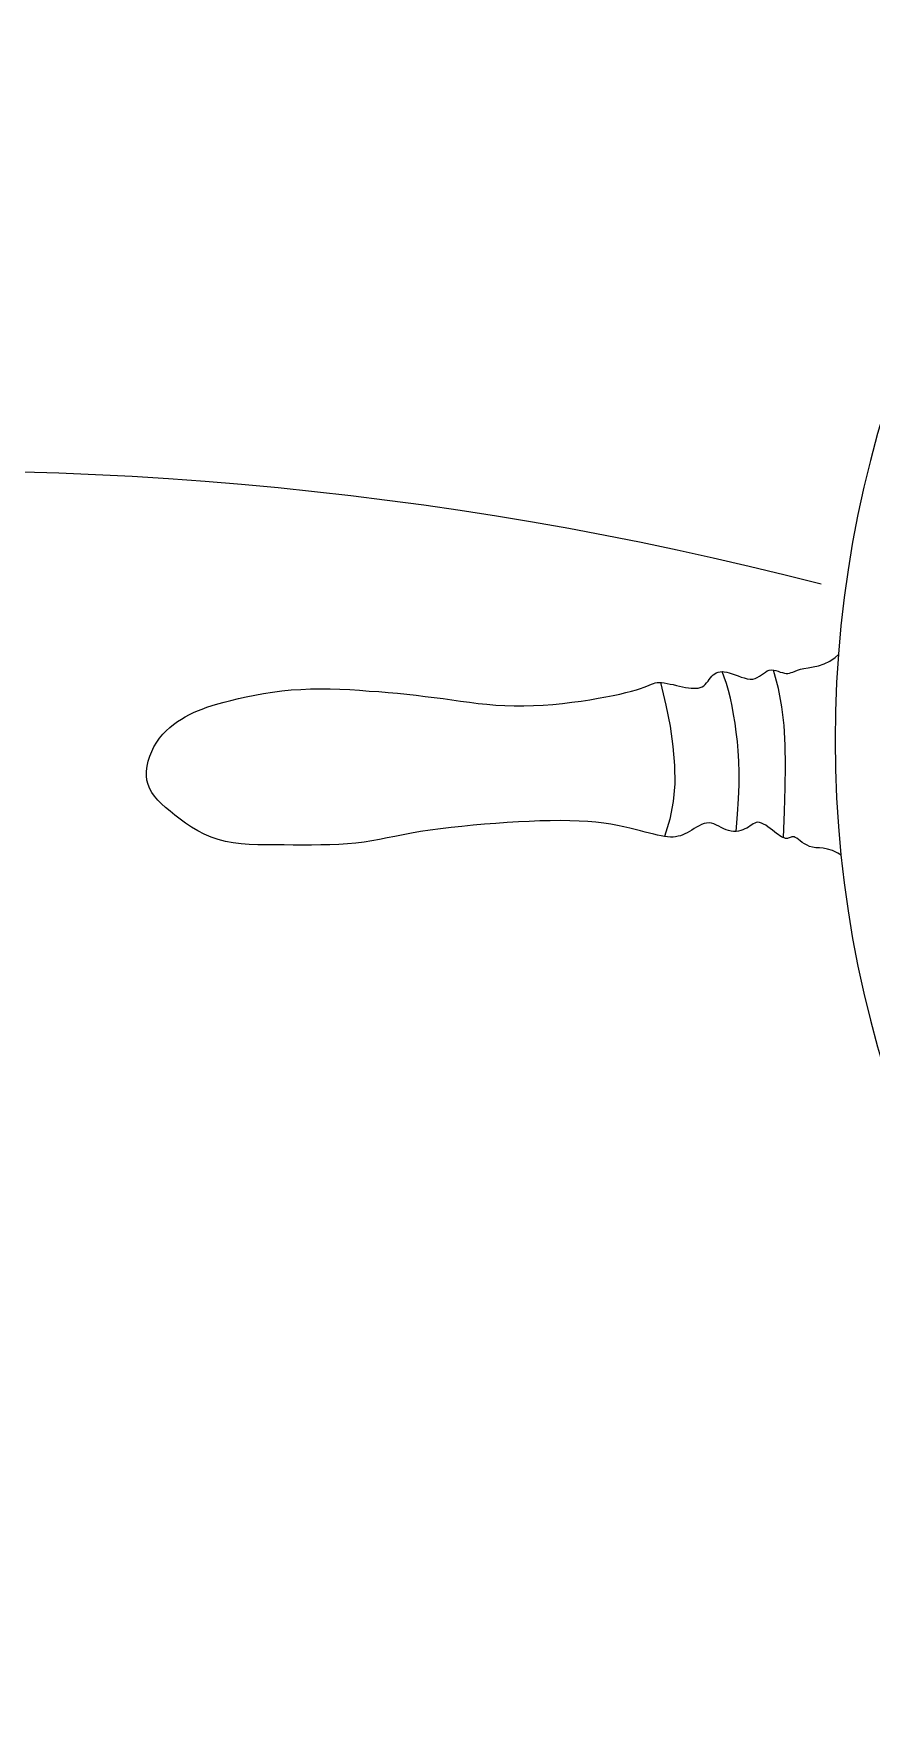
# Model space of a CAD drawing. Header units: millimetres. Extents: x -37 to 8970, y -2 to 4773.
# Drawn here: x 7536.9 to 7591.9, y 796.9 to 907.8 of the extents above; entities that cross this region are included whole.
import ezdxf

# ---------------------------------------------------------------- set-up
doc = ezdxf.new("R2010")
doc.units = ezdxf.units.MM

msp = doc.modelspace()

# ---------------------------------------------------------------- linework, layer by layer
at = {"color": 18, "true_color": 0x000000}
for p, q in [((7588.84, 866.39), (7589.21, 866.57)), ((7589.21, 866.57), (7589.58, 866.82)), ((7589.58, 866.82), (7589.79, 867.02)), ((7581.29, 865.37), (7581.37, 865.48)), ((7581.37, 865.48), (7581.46, 865.58)), ((7581.46, 865.58), (7581.55, 865.67)), ((7581.55, 865.67), (7581.65, 865.75)), ((7581.65, 865.75), (7581.75, 865.81)), ((7581.75, 865.81), (7581.87, 865.85)), ((7581.87, 865.85), (7582, 865.88)), ((7582, 865.88), (7582.13, 865.89)), ((7582.13, 865.89), (7582.28, 865.88)), ((7582.28, 865.88), (7582.44, 865.86)), ((7582.44, 865.86), (7582.61, 865.81)), ((7582.61, 865.81), (7582.79, 865.75)), ((7582.79, 865.75), (7582.99, 865.68)), ((7582.99, 865.68), (7583.19, 865.61)), ((7583.19, 865.61), (7583.39, 865.53)), ((7583.39, 865.53), (7583.59, 865.47)), ((7583.59, 865.47), (7583.78, 865.42)), ((7583.78, 865.42), (7583.97, 865.39)), ((7583.97, 865.39), (7584.15, 865.4)), ((7584.15, 865.4), (7584.31, 865.43)), ((7584.31, 865.43), (7584.45, 865.5)), ((7584.45, 865.5), (7584.59, 865.58)), ((7584.59, 865.58), (7584.72, 865.68)), ((7584.72, 865.68), (7584.85, 865.77)), ((7584.85, 865.77), (7584.98, 865.86)), ((7584.98, 865.86), (7585.1, 865.94)), ((7585.1, 865.94), (7585.24, 865.98)), ((7585.24, 865.98), (7585.38, 866)), ((7585.38, 866), (7585.52, 865.99)), ((7585.52, 865.99), (7585.67, 865.96)), ((7585.67, 865.96), (7585.82, 865.91)), ((7585.82, 865.91), (7585.96, 865.86)), ((7585.96, 865.86), (7586.1, 865.82)), ((7586.1, 865.82), (7586.23, 865.78)), ((7586.23, 865.78), (7586.35, 865.76)), ((7586.35, 865.76), (7586.46, 865.76)), ((7586.46, 865.76), (7586.57, 865.78)), ((7586.57, 865.78), (7586.68, 865.82)), ((7586.68, 865.82), (7586.79, 865.86)), ((7586.79, 865.86), (7586.93, 865.92)), ((7586.93, 865.92), (7587.09, 865.98)), ((7587.09, 865.98), (7587.28, 866.04)), ((7587.28, 866.04), (7587.52, 866.09)), ((7587.52, 866.09), (7587.8, 866.14)), ((7587.8, 866.14), (7588.12, 866.19)), ((7588.12, 866.19), (7588.47, 866.27)), ((7588.47, 866.27), (7588.84, 866.39)), ((7550.85, 864.22), (7551.4, 864.34)), ((7551.4, 864.34), (7551.97, 864.44)), ((7551.97, 864.44), (7552.57, 864.54)), ((7552.57, 864.54), (7553.18, 864.62)), ((7553.18, 864.62), (7553.8, 864.68)), ((7553.8, 864.68), (7554.44, 864.72)), ((7554.44, 864.72), (7555.07, 864.75)), ((7555.07, 864.75), (7555.72, 864.75)), ((7555.72, 864.75), (7556.36, 864.75)), ((7556.36, 864.75), (7557.01, 864.73)), ((7557.01, 864.73), (7557.65, 864.7)), ((7557.65, 864.7), (7558.29, 864.66)), ((7558.29, 864.66), (7558.93, 864.61)), ((7558.93, 864.61), (7559.56, 864.57)), ((7559.56, 864.57), (7560.18, 864.51)), ((7560.18, 864.51), (7560.8, 864.46)), ((7560.8, 864.46), (7561.41, 864.4)), ((7561.41, 864.4), (7562.02, 864.33)), ((7562.02, 864.33), (7562.62, 864.26)), ((7574.49, 864.22), (7574.97, 864.32)), ((7574.97, 864.32), (7575.41, 864.41)), ((7575.41, 864.41), (7575.81, 864.51)), ((7575.81, 864.51), (7576.18, 864.6)), ((7576.18, 864.6), (7576.5, 864.69)), ((7576.5, 864.69), (7576.77, 864.78)), ((7576.77, 864.78), (7577, 864.86)), ((7577, 864.86), (7577.19, 864.93)), ((7577.19, 864.93), (7577.35, 865)), ((7577.35, 865), (7577.49, 865.06)), ((7577.49, 865.06), (7577.62, 865.1)), ((7577.62, 865.1), (7577.74, 865.14)), ((7577.74, 865.14), (7577.86, 865.16)), ((7577.86, 865.16), (7578, 865.17)), ((7578, 865.17), (7578.16, 865.16)), ((7578.16, 865.16), (7578.33, 865.14)), ((7578.33, 865.14), (7578.52, 865.11)), ((7578.52, 865.11), (7578.72, 865.07)), ((7578.72, 865.07), (7578.92, 865.03)), ((7578.92, 865.03), (7579.13, 864.98)), ((7579.13, 864.98), (7579.33, 864.93)), ((7579.33, 864.93), (7579.54, 864.89)), ((7579.54, 864.89), (7579.73, 864.85)), ((7579.73, 864.85), (7579.92, 864.82)), ((7579.92, 864.82), (7580.1, 864.8)), ((7580.1, 864.8), (7580.26, 864.79)), ((7580.26, 864.79), (7580.42, 864.79)), ((7580.42, 864.79), (7580.57, 864.8)), ((7580.57, 864.8), (7580.7, 864.84)), ((7580.7, 864.84), (7580.82, 864.89)), ((7580.82, 864.89), (7580.93, 864.96)), ((7580.93, 864.96), (7581.03, 865.05)), ((7581.03, 865.05), (7581.12, 865.15)), ((7581.12, 865.15), (7581.21, 865.26)), ((7581.21, 865.26), (7581.29, 865.37)), ((7547.11, 863.06), (7547.38, 863.19)), ((7547.38, 863.19), (7547.65, 863.31)), ((7547.65, 863.31), (7547.95, 863.42)), ((7547.95, 863.42), (7548.26, 863.54)), ((7548.26, 863.54), (7548.61, 863.65)), ((7548.61, 863.65), (7548.98, 863.76)), ((7548.98, 863.76), (7549.39, 863.87)), ((7549.39, 863.87), (7549.84, 863.99)), ((7549.84, 863.99), (7550.33, 864.11)), ((7550.33, 864.11), (7550.85, 864.22)), ((7562.62, 864.26), (7563.21, 864.19)), ((7563.21, 864.19), (7563.79, 864.11)), ((7563.79, 864.11), (7564.37, 864.03)), ((7564.37, 864.03), (7564.94, 863.95)), ((7564.94, 863.95), (7565.52, 863.88)), ((7565.52, 863.88), (7566.09, 863.8)), ((7566.09, 863.8), (7566.67, 863.74)), ((7566.67, 863.74), (7567.26, 863.69)), ((7567.26, 863.69), (7567.86, 863.65)), ((7567.86, 863.65), (7568.47, 863.63)), ((7568.47, 863.63), (7569.1, 863.63)), ((7569.1, 863.63), (7569.73, 863.65)), ((7569.73, 863.65), (7570.37, 863.68)), ((7570.37, 863.68), (7571.01, 863.73)), ((7571.01, 863.73), (7571.64, 863.79)), ((7571.64, 863.79), (7572.26, 863.87)), ((7572.26, 863.87), (7572.86, 863.95)), ((7572.86, 863.95), (7573.43, 864.03)), ((7573.43, 864.03), (7573.98, 864.13)), ((7573.98, 864.13), (7574.49, 864.22)), ((7545.58, 862), (7545.82, 862.22)), ((7545.82, 862.22), (7546.07, 862.41)), ((7546.07, 862.41), (7546.32, 862.6)), ((7546.32, 862.6), (7546.58, 862.76)), ((7546.58, 862.76), (7546.84, 862.92)), ((7546.84, 862.92), (7547.11, 863.06)), ((7544.63, 860.64), (7544.78, 860.95)), ((7544.78, 860.95), (7544.96, 861.24)), ((7544.96, 861.24), (7545.15, 861.51)), ((7545.15, 861.51), (7545.36, 861.77)), ((7545.36, 861.77), (7545.58, 862)), ((7544.33, 859.67), (7544.4, 860)), ((7544.4, 860), (7544.5, 860.32)), ((7544.5, 860.32), (7544.63, 860.64)), ((7544.28, 859.04), (7544.29, 859.35)), ((7544.32, 858.74), (7544.28, 859.04)), ((7544.29, 859.35), (7544.33, 859.67)), ((7544.39, 858.46), (7544.32, 858.74)), ((7544.5, 858.19), (7544.39, 858.46)), ((7544.64, 857.93), (7544.5, 858.19)), ((7544.82, 857.69), (7544.64, 857.93)), ((7545.03, 857.44), (7544.82, 857.69)), ((7545.28, 857.2), (7545.03, 857.44)), ((7545.54, 856.96), (7545.28, 857.2)), ((7545.84, 856.71), (7545.54, 856.96)), ((7546.16, 856.45), (7545.84, 856.71)), ((7546.5, 856.18), (7546.16, 856.45)), ((7546.86, 855.92), (7546.5, 856.18)), ((7547.25, 855.66), (7546.86, 855.92)), ((7547.66, 855.42), (7547.25, 855.66)), ((7548.08, 855.2), (7547.66, 855.42)), ((7562.94, 855.46), (7562.31, 855.37)), ((7563.61, 855.55), (7562.94, 855.46)), ((7564.31, 855.64), (7563.61, 855.55)), ((7565.03, 855.71), (7564.31, 855.64)), ((7565.77, 855.79), (7565.03, 855.71)), ((7566.51, 855.85), (7565.77, 855.79)), ((7567.26, 855.91), (7566.51, 855.85)), ((7568.01, 855.96), (7567.26, 855.91)), ((7568.74, 856), (7568.01, 855.96)), ((7569.46, 856.04), (7568.74, 856)), ((7570.16, 856.07), (7569.46, 856.04)), ((7570.84, 856.08), (7570.16, 856.07)), ((7571.49, 856.09), (7570.84, 856.08)), ((7572.13, 856.08), (7571.49, 856.09)), ((7572.73, 856.06), (7572.13, 856.08)), ((7573.3, 856.03), (7572.73, 856.06)), ((7573.84, 855.98), (7573.3, 856.03)), ((7574.35, 855.92), (7573.84, 855.98)), ((7574.82, 855.85), (7574.35, 855.92)), ((7575.26, 855.77), (7574.82, 855.85)), ((7575.68, 855.68), (7575.26, 855.77)), ((7576.07, 855.59), (7575.68, 855.68)), ((7576.43, 855.5), (7576.07, 855.59)), ((7576.77, 855.42), (7576.43, 855.5)), ((7577.08, 855.34), (7576.77, 855.42)), ((7580.15, 855.47), (7579.99, 855.38)), ((7580.3, 855.57), (7580.15, 855.47)), ((7580.46, 855.66), (7580.3, 855.57)), ((7580.62, 855.75), (7580.46, 855.66)), ((7580.79, 855.83), (7580.62, 855.75)), ((7580.95, 855.89), (7580.79, 855.83)), ((7581.12, 855.93), (7580.95, 855.89)), ((7581.28, 855.94), (7581.12, 855.93)), ((7581.44, 855.92), (7581.28, 855.94)), ((7581.6, 855.87), (7581.44, 855.92)), ((7581.76, 855.8), (7581.6, 855.87)), ((7581.92, 855.73), (7581.76, 855.8)), ((7582.08, 855.64), (7581.92, 855.73)), ((7582.24, 855.56), (7582.08, 855.64)), ((7582.4, 855.49), (7582.24, 855.56)), ((7582.56, 855.43), (7582.4, 855.49)), ((7582.73, 855.4), (7582.56, 855.43)), ((7583.21, 855.4), (7583.05, 855.38)), ((7583.36, 855.44), (7583.21, 855.4)), ((7583.5, 855.48), (7583.36, 855.44)), ((7583.64, 855.54), (7583.5, 855.48)), ((7583.76, 855.6), (7583.64, 855.54)), ((7583.88, 855.67), (7583.76, 855.6)), ((7583.99, 855.75), (7583.88, 855.67)), ((7584.09, 855.82), (7583.99, 855.75)), ((7584.18, 855.88), (7584.09, 855.82)), ((7584.28, 855.93), (7584.18, 855.88)), ((7584.38, 855.96), (7584.28, 855.93)), ((7584.49, 855.98), (7584.38, 855.96)), ((7584.6, 855.97), (7584.49, 855.98)), ((7584.73, 855.93), (7584.6, 855.97)), ((7584.86, 855.86), (7584.73, 855.93)), ((7585.01, 855.78), (7584.86, 855.86)), ((7585.15, 855.68), (7585.01, 855.78)), ((7585.29, 855.57), (7585.15, 855.68)), ((7585.44, 855.46), (7585.29, 855.57)), ((7585.58, 855.35), (7585.44, 855.46)), ((7548.53, 855.01), (7548.08, 855.2)), ((7549, 854.85), (7548.53, 855.01)), ((7549.48, 854.72), (7549, 854.85)), ((7549.99, 854.63), (7549.48, 854.72)), ((7550.51, 854.56), (7549.99, 854.63)), ((7551.04, 854.52), (7550.51, 854.56)), ((7551.6, 854.5), (7551.04, 854.52)), ((7552.16, 854.49), (7551.6, 854.5)), ((7552.74, 854.49), (7552.16, 854.49)), ((7553.33, 854.49), (7552.74, 854.49)), ((7553.93, 854.48), (7553.33, 854.49)), ((7554.53, 854.48), (7553.93, 854.48)), ((7555.14, 854.48), (7554.53, 854.48)), ((7555.75, 854.49), (7555.14, 854.48)), ((7556.35, 854.5), (7555.75, 854.49)), ((7556.94, 854.53), (7556.35, 854.5)), ((7557.51, 854.56), (7556.94, 854.53)), ((7558.06, 854.61), (7557.51, 854.56)), ((7558.59, 854.68), (7558.06, 854.61)), ((7559.1, 854.76), (7558.59, 854.68)), ((7559.6, 854.85), (7559.1, 854.76)), ((7560.11, 854.95), (7559.6, 854.85)), ((7560.62, 855.05), (7560.11, 854.95)), ((7561.16, 855.16), (7560.62, 855.05)), ((7561.71, 855.26), (7561.16, 855.16)), ((7562.31, 855.37), (7561.71, 855.26)), ((7577.37, 855.26), (7577.08, 855.34)), ((7577.64, 855.19), (7577.37, 855.26)), ((7577.89, 855.14), (7577.64, 855.19)), ((7578.13, 855.09), (7577.89, 855.14)), ((7578.34, 855.05), (7578.13, 855.09)), ((7578.55, 855.02), (7578.34, 855.05)), ((7578.74, 855.01), (7578.55, 855.02)), ((7578.91, 855.01), (7578.74, 855.01)), ((7579.08, 855.03), (7578.91, 855.01)), ((7579.24, 855.06), (7579.08, 855.03)), ((7579.4, 855.1), (7579.24, 855.06)), ((7579.55, 855.15), (7579.4, 855.1)), ((7579.69, 855.22), (7579.55, 855.15)), ((7579.84, 855.29), (7579.69, 855.22)), ((7579.99, 855.38), (7579.84, 855.29)), ((7582.89, 855.38), (7582.73, 855.4)), ((7583.05, 855.38), (7582.89, 855.38)), ((7585.71, 855.25), (7585.58, 855.35)), ((7585.83, 855.17), (7585.71, 855.25)), ((7585.94, 855.09), (7585.83, 855.17)), ((7586.04, 855.03), (7585.94, 855.09)), ((7586.13, 854.98), (7586.04, 855.03)), ((7586.22, 854.95), (7586.13, 854.98)), ((7586.3, 854.92), (7586.22, 854.95)), ((7586.37, 854.91), (7586.3, 854.92)), ((7586.43, 854.92), (7586.37, 854.91)), ((7586.49, 854.93), (7586.43, 854.92)), ((7586.55, 854.96), (7586.49, 854.93)), ((7586.61, 854.99), (7586.55, 854.96)), ((7586.67, 855.01), (7586.61, 854.99)), ((7586.73, 855.03), (7586.67, 855.01)), ((7586.79, 855.03), (7586.73, 855.03)), ((7586.87, 855.02), (7586.79, 855.03)), ((7586.95, 854.99), (7586.87, 855.02)), ((7587.04, 854.93), (7586.95, 854.99)), ((7587.15, 854.85), (7587.04, 854.93)), ((7587.27, 854.76), (7587.15, 854.85)), ((7587.41, 854.66), (7587.27, 854.76)), ((7587.55, 854.56), (7587.41, 854.66)), ((7587.72, 854.47), (7587.55, 854.56)), ((7587.89, 854.39), (7587.72, 854.47)), ((7588.09, 854.34), (7587.89, 854.39)), ((7588.3, 854.31), (7588.09, 854.34)), ((7588.53, 854.3), (7588.3, 854.31)), ((7588.79, 854.27), (7588.53, 854.3)), ((7589.07, 854.22), (7588.79, 854.27)), ((7589.39, 854.12), (7589.07, 854.22)), ((7589.75, 853.95), (7589.39, 854.12)), ((7589.96, 853.82), (7589.75, 853.95))]:
    msp.add_line(p, q, dxfattribs=at)
for points in [[(7583.05, 855.38), (7583.15, 856.52), (7583.21, 857.53), (7583.25, 858.44), (7583.25, 859.25), (7583.23, 859.99), (7583.2, 860.67), (7583.14, 861.3), (7583.07, 861.91), (7582.99, 862.5), (7582.89, 863.07), (7582.79, 863.62), (7582.68, 864.15), (7582.56, 864.64), (7582.42, 865.1), (7582.28, 865.52), (7582.13, 865.89)], [(7586.17, 854.96), (7586.24, 856.68), (7586.29, 858.26), (7586.31, 859.71), (7586.29, 861.06), (7586.21, 862.34), (7586.07, 863.57), (7585.84, 864.78), (7585.52, 865.99)], [(7578.08, 865.17), (7578.43, 863.68), (7578.71, 862.29), (7578.9, 860.97), (7579.01, 859.72), (7579.02, 858.51), (7578.91, 857.34), (7578.69, 856.19), (7578.34, 855.05)]]:
    msp.add_lwpolyline(points, dxfattribs=at)
for centre, major_axis, start_param, end_param in [((7663.22, 861.37), (-52.08, 52.08), 3.926991, 10.210176), ((7530.07, 644.96), (-165.55, 165.55), -1.038261, -0.379146)]:
    msp.add_ellipse(centre, major_axis=major_axis, ratio=1, start_param=start_param, end_param=end_param, dxfattribs=at)

doc.saveas('drawing.dxf')
